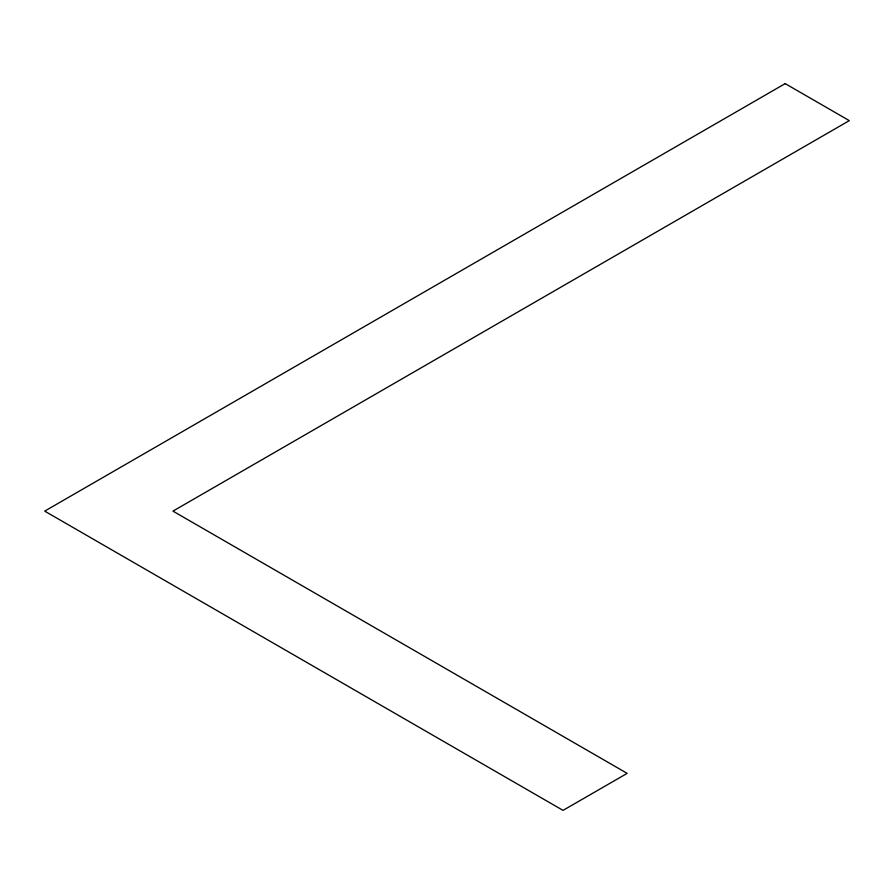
<?xml version="1.0" encoding="UTF-8"?>
<svg xmlns="http://www.w3.org/2000/svg" width="894" height="894" viewBox="0 0 894 894"><rect width="100%" height="100%" fill="white"/><g stroke="black" fill="none" stroke-linecap="round" stroke-linejoin="round"><path stroke-width="1.34" d="M785.178 83.623L44.7 511.122L563.03 810.377L627.152 773.366L172.955 511.122L849.3 120.634L785.178 83.623"/></g></svg>
